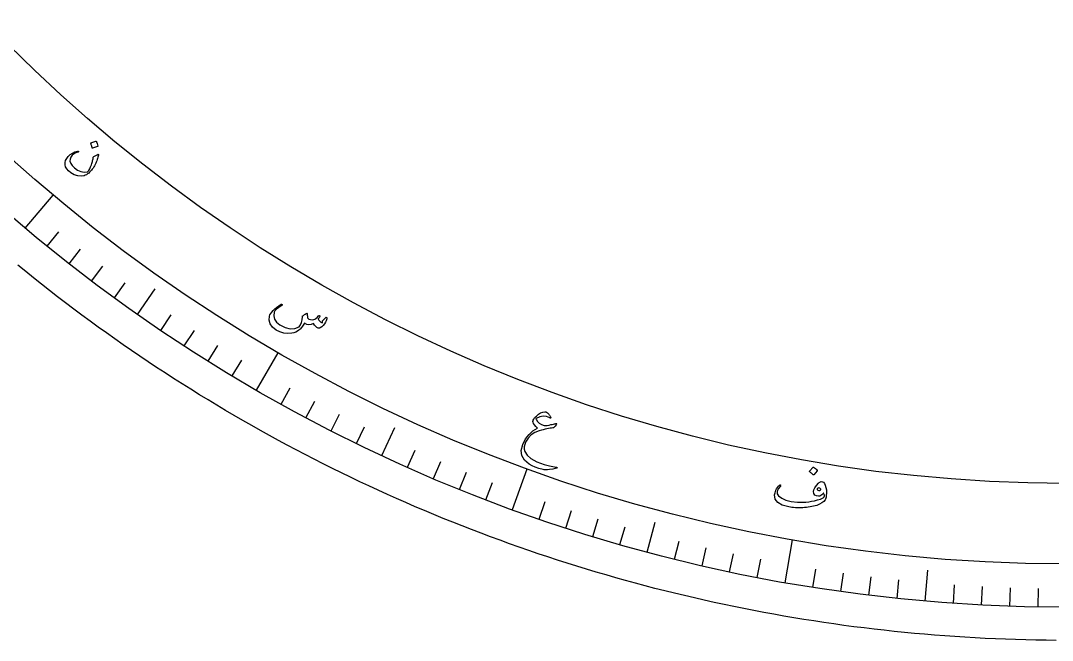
# Model space of a CAD drawing. Header units: millimetres. Extents: x -80 to 80, y -80 to 104.
# Drawn here: x -50.9 to -0.7, y -80.5 to -50.3 of the extents above; entities that cross this region are included whole.
import ezdxf

# ---------------------------------------------------------------- set-up
doc = ezdxf.new("R2010")
doc.units = ezdxf.units.MM
for name, color, linetype in [('CUT_OUTER', 1, 'Continuous'), ('ENGRAVE', 7, 'Continuous'), ('ENGRAVE_FINE', 8, 'Continuous'), ('TEXT', 5, 'Continuous')]:
    doc.layers.add(name, color=color, linetype=linetype)

msp = doc.modelspace()

# ---------------------------------------------------------------- linework, layer by layer
at = {"layer": 'CUT_OUTER'}
msp.add_lwpolyline([(-0.4939, -80.4985), (-0.9879, -80.4939), (-1.4817, -80.4864), (-1.9756, -80.4758), (-2.4693, -80.4621), (-2.963, -80.4455), (-3.4565, -80.4258), (-3.9499, -80.403), (-4.4432, -80.3773), (-4.9363, -80.3485), (-5.4292, -80.3167), (-5.9219, -80.2819), (-6.4144, -80.244), (-6.9067, -80.2032), (-7.3987, -80.1593), (-7.8904, -80.1124), (-8.3818, -80.0624), (-8.8729, -80.0095), (-9.3636, -79.9536), (-9.8541, -79.8946), (-10.3441, -79.8326), (-10.8337, -79.7677), (-11.323, -79.6997), (-11.8118, -79.6287), (-12.3002, -79.5547), (-12.7881, -79.4778), (-13.2755, -79.3978), (-13.7624, -79.3149), (-14.2488, -79.2289), (-14.7347, -79.14), (-15.22, -79.0481), (-15.7048, -78.9532), (-16.1889, -78.8554), (-16.6725, -78.7545), (-17.1554, -78.6508), (-17.6376, -78.544), (-18.1193, -78.4343), (-18.6002, -78.3217), (-19.0804, -78.2061), (-19.5599, -78.0875), (-20.0387, -77.966), (-20.5167, -77.8416), (-20.9939, -77.7143), (-21.4704, -77.584), (-21.946, -77.4508), (-22.4208, -77.3147), (-22.8948, -77.1756), (-23.3679, -77.0337), (-23.8401, -76.8889), (-24.3115, -76.7411), (-24.7819, -76.5905), (-25.2514, -76.437), (-25.7199, -76.2806), (-26.1875, -76.1214), (-26.6541, -75.9593), (-27.1196, -75.7943), (-27.5842, -75.6265), (-28.0477, -75.4558), (-28.5102, -75.2823), (-28.9716, -75.1059), (-29.4318, -74.9267), (-29.891, -74.7447), (-30.3491, -74.5599), (-30.806, -74.3723), (-31.2618, -74.1819), (-31.7164, -73.9887), (-32.1697, -73.7927), (-32.6219, -73.5939), (-33.0729, -73.3923), (-33.5226, -73.188), (-33.971, -72.981), (-34.4182, -72.7711), (-34.8641, -72.5586), (-35.3086, -72.3433), (-35.7518, -72.1253), (-36.1937, -71.9046), (-36.6342, -71.6811), (-37.0734, -71.455), (-37.5111, -71.2262), (-37.9474, -70.9947), (-38.3823, -70.7605), (-38.8158, -70.5236), (-39.2478, -70.2841), (-39.6783, -70.042), (-40.1073, -69.7972), (-40.5348, -69.5498), (-40.9608, -69.2998), (-41.3853, -69.0472), (-41.8082, -68.7919), (-42.2295, -68.5341), (-42.6492, -68.2737), (-43.0673, -68.0107), (-43.4838, -67.7452), (-43.8987, -67.4771), (-44.3119, -67.2065), (-44.7234, -66.9333), (-45.1333, -66.6576), (-45.5414, -66.3794), (-45.9479, -66.0988), (-46.3526, -65.8156), (-46.7555, -65.5299), (-47.1567, -65.2418), (-47.5562, -64.9512), (-47.9538, -64.6582), (-48.3496, -64.3628), (-48.7436, -64.0649), (-49.1358, -63.7646), (-49.5261, -63.4619), (-49.9146, -63.1568), (-50.3012, -62.8493), (-50.6859, -62.5395), (-51.0687, -62.2273)], dxfattribs=at)
at = {"layer": 'ENGRAVE'}
for points in [[(-50.7095, -60.4332), (-49.3512, -58.8145)], [(-45.2494, -64.6229), (-44.3837, -63.3865)], [(-39.445, -68.3207), (-38.3884, -66.4907)], [(-33.3404, -71.4986), (-32.7025, -70.1307)], [(-26.982, -74.1324), (-26.2592, -72.1467)], [(-20.4182, -76.2019), (-20.0276, -74.7439)], [(-13.6991, -77.6915), (-13.3322, -75.6105)], [(-6.8757, -78.5898), (-6.7442, -77.0862)]]:
    msp.add_lwpolyline(points, dxfattribs=at)
for radius in [78.89, 78.89, 76.7769, 72.8525, 72.8525]:
    msp.add_circle((0, 0), radius, dxfattribs=at)
at = {"layer": 'ENGRAVE_FINE'}
for points in [[(-49.6471, -61.309), (-49.0772, -60.6052)], [(-48.5695, -62.1662), (-48.012, -61.4525)], [(-47.4772, -63.0044), (-46.9322, -62.2811)], [(-46.3704, -63.8234), (-45.8381, -63.0907)], [(-44.1147, -65.4028), (-43.6083, -64.652)], [(-42.9666, -66.1627), (-42.4733, -65.4032)], [(-41.8053, -66.9025), (-41.3254, -66.1345)], [(-40.6314, -67.6219), (-40.1649, -66.8457)], [(-38.2466, -68.9987), (-37.8076, -68.2067)], [(-37.0366, -69.6557), (-36.6114, -68.8561)], [(-35.8153, -70.2915), (-35.4042, -69.4846)], [(-34.5831, -70.9059), (-34.1861, -70.0919)], [(-32.0875, -72.0696), (-31.7191, -71.2423)], [(-30.8248, -72.6186), (-30.4709, -71.785)], [(-29.5527, -73.1455), (-29.2135, -72.3059)], [(-28.2716, -73.6502), (-27.9471, -72.8047)], [(-25.6841, -74.592), (-25.3892, -73.7357)], [(-24.3784, -75.0288), (-24.0985, -74.1675)], [(-23.0652, -75.4429), (-22.8004, -74.5768)], [(-21.745, -75.8339), (-21.4954, -74.9634)], [(-19.0852, -76.5466), (-18.8661, -75.6679)], [(-17.7464, -76.8681), (-17.5427, -75.9856)], [(-16.4022, -77.1661), (-16.2139, -76.2802)], [(-15.0529, -77.4406), (-14.8801, -76.5516)], [(-12.3411, -77.9187), (-12.1994, -77.0243)], [(-10.9794, -78.1222), (-10.8533, -77.2254)], [(-9.6143, -78.302), (-9.5039, -77.4031)], [(-8.2463, -78.4578), (-8.1516, -77.5572)], [(-5.5031, -78.6978), (-5.4399, -77.7944)], [(-4.1288, -78.7819), (-4.0814, -77.8775)], [(-2.7532, -78.8419), (-2.7216, -77.9369)], [(-1.3768, -78.878), (-1.361, -77.9725)]]:
    msp.add_lwpolyline(points, dxfattribs=at)
at = {"layer": 'TEXT'}
for points in [[(-47.2725, -56.1904), (-47.2675, -56.1899), (-47.2622, -56.1915), (-47.2568, -56.195), (-47.2513, -56.2007), (-47.2234, -56.254), (-47.2013, -56.3091), (-47.1848, -56.366), (-47.174, -56.4248), (-47.1743, -56.4322), (-47.1765, -56.4379), (-47.1807, -56.442), (-47.1868, -56.4445), (-47.4321, -56.5274), (-47.4393, -56.5282), (-47.4451, -56.525), (-47.4494, -56.5178), (-47.4522, -56.5067), (-47.4547, -56.497), (-47.4588, -56.4821), (-47.4647, -56.462), (-47.4722, -56.4367), (-47.4817, -56.4059), (-47.4935, -56.3694), (-47.5074, -56.3272), (-47.5236, -56.2793), (-47.5251, -56.2722), (-47.5245, -56.2671), (-47.5217, -56.2637), (-47.5167, -56.2623)], [(-47.1448, -56.8654), (-47.1576, -56.9186), (-47.1723, -56.973), (-47.1889, -57.0286), (-47.2074, -57.0855), (-47.2283, -57.1437), (-47.2522, -57.2032), (-47.279, -57.264), (-47.3087, -57.3262), (-47.3401, -57.3867), (-47.3736, -57.4447), (-47.4093, -57.5002), (-47.4471, -57.5533), (-47.4872, -57.6039), (-47.5298, -57.6524), (-47.5747, -57.6986), (-47.6221, -57.7426), (-47.6759, -57.7854), (-47.7303, -57.8211), (-47.7856, -57.8495), (-47.8415, -57.8707), (-47.9946, -57.8976), (-48.1545, -57.8822), (-48.3211, -57.8245), (-48.494, -57.7244), (-48.6052, -57.6353), (-48.6885, -57.5405), (-48.7438, -57.44), (-48.7711, -57.334), (-48.7697, -57.2287), (-48.7434, -57.1265), (-48.6921, -57.0273), (-48.6161, -56.9312), (-48.5192, -56.8433), (-48.4116, -56.7712), (-48.2932, -56.7149), (-48.1642, -56.6742), (-48.1471, -56.6717), (-48.1339, -56.6733), (-48.1249, -56.6791), (-48.1198, -56.6891), (-48.1184, -56.7022), (-48.1245, -56.7137), (-48.1383, -56.7234), (-48.1597, -56.7315), (-48.3077, -56.7949), (-48.4191, -56.8708), (-48.4936, -56.9594), (-48.5311, -57.0609), (-48.532, -57.167), (-48.4962, -57.2736), (-48.4237, -57.3806), (-48.3144, -57.4879), (-48.1615, -57.5926), (-48.0045, -57.6608), (-47.8437, -57.6926), (-47.6791, -57.688), (-47.6747, -57.6867), (-47.6697, -57.6835), (-47.6641, -57.6784), (-47.6579, -57.6715), (-47.6147, -57.6127), (-47.5725, -57.5374), (-47.5314, -57.4457), (-47.4911, -57.3377), (-47.4726, -57.2818), (-47.456, -57.2294), (-47.4412, -57.1804), (-47.4283, -57.1348), (-47.4174, -57.0926), (-47.409, -57.0539), (-47.4029, -57.0186), (-47.3993, -56.9868), (-47.3967, -56.9708), (-47.392, -56.9578), (-47.3853, -56.9481), (-47.3765, -56.9414), (-47.1725, -56.8312), (-47.1582, -56.8267), (-47.1489, -56.8309), (-47.1444, -56.8438), (-47.1448, -56.8654)], [(-36.077, -64.7805), (-36.0664, -64.7719), (-36.0563, -64.7671), (-36.0468, -64.7662), (-36.0377, -64.7692), (-36.0278, -64.7763), (-36.0209, -64.7851), (-36.0171, -64.7956), (-36.0162, -64.8077), (-36.0195, -64.8475), (-36.0311, -64.8926), (-36.051, -64.9431), (-36.0793, -64.9989), (-36.1345, -65.0851), (-36.1982, -65.1607), (-36.2707, -65.2257), (-36.3519, -65.28), (-36.3754, -65.2908), (-36.3979, -65.2968), (-36.4194, -65.2979), (-36.4398, -65.2942), (-36.5042, -65.2634), (-36.5649, -65.2151), (-36.622, -65.149), (-36.6753, -65.0654), (-36.789, -65.1171), (-36.898, -65.1325), (-37.0021, -65.1117), (-37.1012, -65.0546), (-37.1348, -65.1061), (-37.1687, -65.1546), (-37.2029, -65.2003), (-37.2373, -65.2431), (-37.2722, -65.2834), (-37.3077, -65.3214), (-37.3439, -65.3572), (-37.3807, -65.3907), (-37.454, -65.4472), (-37.535, -65.4917), (-37.6236, -65.5243), (-37.7199, -65.5448), (-37.9248, -65.5567), (-38.1217, -65.5341), (-38.3105, -65.477), (-38.4909, -65.3855), (-38.6712, -65.2437), (-38.785, -65.0837), (-38.8322, -64.9058), (-38.8131, -64.7103), (-38.7899, -64.6495), (-38.7526, -64.5837), (-38.7011, -64.5129), (-38.6355, -64.4369), (-38.5561, -64.3582), (-38.4649, -64.2815), (-38.3618, -64.2067), (-38.2469, -64.1339), (-38.2388, -64.1298), (-38.2308, -64.1282), (-38.223, -64.129), (-38.2155, -64.1323), (-38.2088, -64.1371), (-38.2038, -64.1426), (-38.2005, -64.1488), (-38.1989, -64.1557), (-38.1999, -64.1638), (-38.203, -64.171), (-38.2081, -64.1775), (-38.2153, -64.1832), (-38.365, -64.2821), (-38.4763, -64.3703), (-38.5492, -64.4481), (-38.5836, -64.5155), (-38.6053, -64.6962), (-38.5669, -64.8598), (-38.4681, -65.0061), (-38.3091, -65.1347), (-38.056, -65.2623), (-37.8134, -65.3213), (-37.5819, -65.3117), (-37.3619, -65.2339), (-37.3044, -65.1324), (-37.2597, -65.0159), (-37.2279, -64.8846), (-37.2088, -64.7383), (-37.208, -64.7228), (-37.2052, -64.7102), (-37.2002, -64.7005), (-37.1931, -64.6936), (-37.1634, -64.6733), (-37.1353, -64.6543), (-37.1089, -64.6367), (-37.0841, -64.6204), (-37.0611, -64.6059), (-37.0401, -64.5933), (-37.0211, -64.5827), (-37.004, -64.5741), (-36.9955, -64.5713), (-36.9887, -64.5721), (-36.9835, -64.5765), (-36.98, -64.5846), (-36.9788, -64.5899), (-36.9775, -64.5977), (-36.976, -64.6082), (-36.9743, -64.6214), (-36.9727, -64.6369), (-36.9716, -64.6547), (-36.971, -64.6748), (-36.9708, -64.6971), (-36.9693, -64.7406), (-36.9659, -64.7735), (-36.9607, -64.7958), (-36.9535, -64.8074), (-36.891, -64.8503), (-36.8189, -64.8764), (-36.7373, -64.8857), (-36.6463, -64.8781), (-36.6057, -64.8618), (-36.5546, -64.8263), (-36.4932, -64.7716), (-36.4215, -64.6976), (-36.4147, -64.6906), (-36.4066, -64.686), (-36.3975, -64.6836), (-36.3871, -64.6836), (-36.3781, -64.685), (-36.3705, -64.688), (-36.3642, -64.6927), (-36.3594, -64.6992), (-36.3587, -64.7205), (-36.3718, -64.7523), (-36.3987, -64.7947), (-36.4395, -64.8477), (-36.4061, -64.9077), (-36.3631, -64.9589), (-36.3105, -65.0012), (-36.2484, -65.0346), (-36.2389, -65.0156), (-36.2328, -64.9992), (-36.2303, -64.9854), (-36.2313, -64.9742), (-36.2334, -64.9631), (-36.233, -64.9533), (-36.23, -64.945), (-36.2245, -64.9381)], [(-25.4082, -69.3626), (-25.3616, -69.3665), (-25.3157, -69.384), (-25.2706, -69.4151), (-25.2262, -69.4599), (-25.2049, -69.4863), (-25.1858, -69.5121), (-25.1689, -69.5372), (-25.1544, -69.5617), (-25.142, -69.5854), (-25.1317, -69.6082), (-25.1235, -69.63), (-25.1175, -69.6508), (-25.1154, -69.6697), (-25.1222, -69.6785), (-25.1379, -69.677), (-25.1627, -69.6654), (-25.321, -69.5957), (-25.4842, -69.5763), (-25.6527, -69.6074), (-25.8268, -69.6888), (-25.8334, -69.6958), (-25.8365, -69.7046), (-25.8359, -69.715), (-25.8317, -69.7272), (-25.7601, -69.8386), (-25.6708, -69.9276), (-25.5639, -69.9943), (-25.4394, -70.0385), (-25.4155, -70.0421), (-25.3828, -70.042), (-25.3414, -70.038), (-25.2914, -70.0302), (-25.1986, -70.0111), (-25.1167, -69.9942), (-25.0456, -69.9795), (-24.9855, -69.967), (-24.9361, -69.9568), (-24.8976, -69.9489), (-24.8699, -69.9433), (-24.8531, -69.9401), (-24.8309, -69.9408), (-24.8222, -69.9503), (-24.8269, -69.9685), (-24.8451, -69.9954), (-24.9022, -70.0627), (-24.9485, -70.1114), (-24.9841, -70.1416), (-25.0088, -70.1532), (-25.0747, -70.1599), (-25.1453, -70.1697), (-25.2208, -70.1825), (-25.3011, -70.1983), (-25.3862, -70.2171), (-25.4762, -70.239), (-25.5711, -70.2638), (-25.6709, -70.2915), (-25.8813, -70.3738), (-26.0627, -70.4938), (-26.215, -70.652), (-26.3382, -70.8484), (-26.3833, -70.9635), (-26.4047, -71.0781), (-26.4021, -71.1923), (-26.3756, -71.306), (-26.2697, -71.4842), (-26.0774, -71.6493), (-25.7987, -71.8008), (-25.4335, -71.9375), (-25.3755, -71.9542), (-25.3125, -71.9709), (-25.2447, -71.9878), (-25.1721, -72.0048), (-25.0947, -72.0216), (-25.0126, -72.038), (-24.9259, -72.054), (-24.8346, -72.0696), (-24.8191, -72.0732), (-24.8084, -72.0778), (-24.8023, -72.0836), (-24.8009, -72.0904), (-24.8244, -72.1135), (-24.8946, -72.1365), (-25.0117, -72.1595), (-25.1757, -72.1822), (-25.2741, -72.1915), (-25.3584, -72.1945), (-25.4287, -72.1911), (-25.485, -72.1815), (-25.6875, -72.1259), (-25.8673, -72.0639), (-26.0242, -71.9958), (-26.1583, -71.9217), (-26.3905, -71.7262), (-26.5206, -71.5012), (-26.5489, -71.2473), (-26.4758, -70.9647), (-26.338, -70.6908), (-26.1724, -70.4656), (-25.9795, -70.2887), (-25.7592, -70.1601), (-25.8417, -70.0797), (-25.9054, -70.0055), (-25.9502, -69.9373), (-25.9764, -69.8752), (-25.9812, -69.8523), (-25.9817, -69.829), (-25.9777, -69.8055), (-25.9694, -69.7816), (-25.9364, -69.7214), (-25.8995, -69.6664), (-25.8589, -69.6167), (-25.8144, -69.5724), (-25.7097, -69.4887), (-25.6071, -69.4258), (-25.5066, -69.3838), (-25.4082, -69.3626)], [(-12.3388, -72.0679), (-12.3346, -72.0649), (-12.3294, -72.0636), (-12.3229, -72.0639), (-12.3153, -72.066), (-12.2646, -72.0978), (-12.2178, -72.1342), (-12.1751, -72.175), (-12.1362, -72.2202), (-12.1328, -72.2267), (-12.1318, -72.2327), (-12.1333, -72.2384), (-12.1373, -72.2436), (-12.3065, -72.4392), (-12.3123, -72.4436), (-12.3189, -72.4437), (-12.3262, -72.4397), (-12.3343, -72.4315), (-12.3412, -72.4244), (-12.3523, -72.4137), (-12.3674, -72.3993), (-12.3866, -72.3813), (-12.4103, -72.3595), (-12.4387, -72.334), (-12.4719, -72.3047), (-12.5099, -72.2715), (-12.5148, -72.2663), (-12.5168, -72.2615), (-12.5161, -72.2572), (-12.5125, -72.2534)], [(-11.9424, -72.7654), (-11.8852, -72.7705), (-11.8326, -72.8017), (-11.7846, -72.8591), (-11.7411, -72.9425), (-11.7071, -73.0474), (-11.6876, -73.169), (-11.6828, -73.3075), (-11.6927, -73.4627), (-11.7, -73.5185), (-11.7119, -73.5694), (-11.7286, -73.6155), (-11.7501, -73.6568), (-11.8153, -73.7357), (-11.9052, -73.8064), (-12.0198, -73.8691), (-12.1591, -73.9235), (-12.2366, -73.9465), (-12.3161, -73.9671), (-12.3977, -73.9853), (-12.4814, -74.001), (-12.5673, -74.0142), (-12.6557, -74.0249), (-12.7464, -74.033), (-12.8395, -74.0386), (-12.9327, -74.0418), (-13.0234, -74.043), (-13.1118, -74.0421), (-13.1979, -74.0391), (-13.2817, -74.0338), (-13.3633, -74.026), (-13.4429, -74.0158), (-13.5204, -74.003), (-13.8373, -73.9176), (-14.0577, -73.7896), (-14.1812, -73.6199), (-14.2083, -73.409), (-14.2013, -73.3626), (-14.1885, -73.3106), (-14.1698, -73.2532), (-14.1452, -73.1901), (-14.1119, -73.1221), (-14.0716, -73.0577), (-14.0243, -72.9968), (-13.9701, -72.9395), (-13.9624, -72.9332), (-13.9541, -72.9292), (-13.9452, -72.9276), (-13.9355, -72.9283), (-13.9267, -72.9313), (-13.9202, -72.9365), (-13.9158, -72.9438), (-13.9138, -72.9532), (-13.9138, -72.9632), (-13.9159, -72.9721), (-13.92, -72.9798), (-13.926, -72.9864), (-14.0319, -73.1235), (-14.0824, -73.2482), (-14.0774, -73.3606), (-14.0165, -73.4607), (-13.8628, -73.5819), (-13.6584, -73.6745), (-13.4035, -73.7379), (-13.0983, -73.7717), (-12.9627, -73.7761), (-12.8258, -73.7738), (-12.6876, -73.7649), (-12.5483, -73.7493), (-12.408, -73.7269), (-12.2668, -73.6978), (-12.125, -73.662), (-11.9824, -73.6194), (-11.9056, -73.5904), (-11.8456, -73.5553), (-11.8023, -73.5143), (-11.7756, -73.4672), (-11.7801, -73.4311), (-11.7908, -73.397), (-11.8076, -73.3648), (-11.8306, -73.3346), (-11.8336, -73.3328), (-11.8378, -73.3342), (-11.8433, -73.3386), (-11.85, -73.3462), (-11.9019, -73.4059), (-11.9561, -73.4483), (-12.0127, -73.4734), (-12.0716, -73.481), (-12.1745, -73.4655), (-12.2485, -73.4222), (-12.2936, -73.3513), (-12.3097, -73.2528), (-12.2954, -73.1706), (-12.2513, -73.0746), (-12.1775, -72.9647), (-12.0743, -72.8409), (-12.0433, -72.8112), (-12.011, -72.7887), (-11.9774, -72.7735), (-11.9424, -72.7654)], [(-11.9775, -73.1752), (-11.9648, -73.164), (-11.9597, -73.1516), (-11.962, -73.1379), (-11.9718, -73.1231), (-12.0151, -73.0839), (-12.0566, -73.0693), (-12.0963, -73.0794), (-12.1342, -73.114), (-12.1403, -73.1255), (-12.143, -73.1361), (-12.1422, -73.1458), (-12.138, -73.1546), (-12.1023, -73.1867), (-12.0636, -73.2008), (-12.022, -73.197), (-11.9775, -73.1752)]]:
    msp.add_lwpolyline(points, close=True, dxfattribs=at)

doc.saveas('drawing.dxf')
